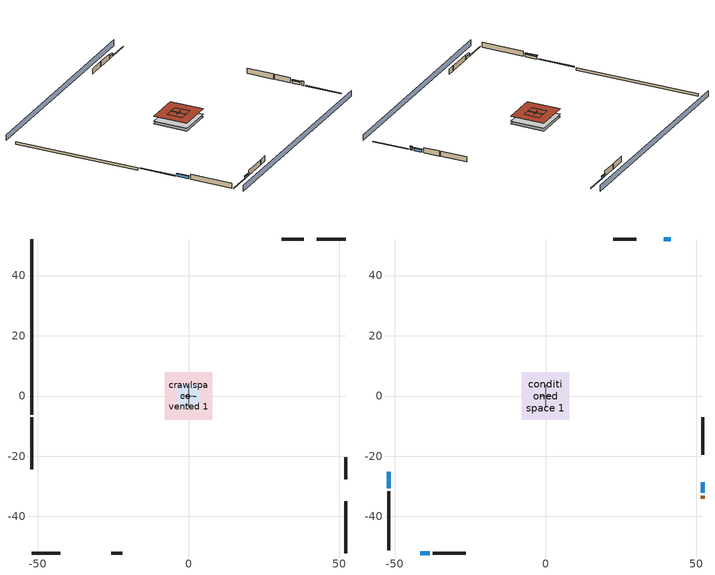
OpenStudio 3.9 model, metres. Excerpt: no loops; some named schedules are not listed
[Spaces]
garage 1
 floor foundation (Slab1 construction): -3.66,-3.66 -3.66,3.66 3.66,3.66 3.66,-3.66 z0
 wall outside (Wall1 construction): 38.35,52.13 31.03,52.13 z0.3:2.74
 wall outside (Wall2 construction): 52.13,-27.68 52.13,-20.37 z0.3:2.74
 wall outside (Wall9 construction): -25.62,-52.13 -21.96,-52.13 z0.3:2.74
 wall to conditioned space 1 (Wall5 construction Reversed): 0,3.66 0,-3.66 z0.3:2.74
 wall to conditioned space 1 (Wall6 construction Reversed): -1.83,0 1.83,0 z0.3:2.74
 roof outside (Roof1 construction): -3.66,3.66 -3.66,-3.66 3.66,-3.66 3.66,3.66 z2.74
crawlspace - vented 1
 floor foundation (Slab2 construction): -7.89,-7.89 -7.89,7.89 7.89,7.89 7.89,-7.89 z-0.91
 wall outside (RimJoist1 construction): -52.13,-7.11 -52.13,-24.27 z0.3:0.61
 wall outside (RimJoist2 construction): 52.13,52.13 42.59,52.13 z0.3:0.61
 wall outside (RimJoist3 construction): 52.13,-52.13 52.13,-34.97 z0.3:0.61
 wall outside (RimJoist4 construction): -52.13,-52.13 -42.59,-52.13 z0.3:0.61
 wall foundation (FoundationWall1 construction): -52.13,52.13 -52.13,-6.18 z-0.91:0.3
conditioned space 1
 floor to crawlspace - vented 1 (Floor1 construction): -7.89,-7.89 -7.89,7.89 7.89,7.89 7.89,-7.89 z0.3
 wall outside (Wall3 construction): -52.13,-31.6 -52.13,-51.2 z0.3:2.74
 wall outside (Wall4 construction): 30.1,52.13 22.43,52.13 z0.3:2.74
 wall outside (Wall7 construction): 52.13,-19.44 52.13,-7.04 z0.3:2.74
 wall outside (Wall8 construction): -37.43,-52.13 -26.55,-52.13 z0.3:2.74
 wall outside (AdiabaticWallConstruction): -52.13,-25.2 -52.13,-30.67 z0.3:1.49; 41.66,52.13 39.27,52.13 z0.3:1.37; 52.13,-32.2 52.13,-28.61 z0.3:1.52; -41.66,-52.13 -38.36,-52.13 z0.3:1.4
 wall outside (AdiabaticWallConstruction 1): 52.13,-34.04 52.13,-33.13 z0.3:2.34
 window (WindowConstruction): -52.13,-25.2 -52.13,-30.67 z0.3:1.49
 window (WindowConstruction 1): 41.66,52.13 39.28,52.13 z0.3:1.37
 window (WindowConstruction 2): 52.13,-32.2 52.13,-28.61 z0.3:1.52
 window (WindowConstruction 3): -41.66,-52.13 -38.36,-52.13 z0.3:1.4
 door (Door): 52.13,-34.04 52.13,-33.13 z0.3:2.34
 roof outside (Roof2 construction): -7.89,7.89 -7.89,-7.89 7.89,-7.89 7.89,7.89 z2.74
shading: -52.13,-56.7 52.13,-56.7 / 52.13,56.7 -52.13,56.7 z0:2.74; -52.13,-30.98 -52.13,-24.89 -52.74,-24.89 -52.74,-30.98 z1.8; 38.97,52.13 41.97,52.13 41.97,52.74 38.97,52.74 z1.68; 52.13,-28.3 52.13,-32.5 52.74,-32.5 52.74,-28.3 z1.83; -38.05,-52.13 -41.97,-52.13 -41.97,-52.74 -38.05,-52.74 z1.71
[Site]
Portland Intl Arpt_OR: Latitude {deg}=45.59; Longitude {deg}=-122.6; Time Zone {hr}=-8; Elevation {m}=33; Terrain=Suburbs; Keep Site Location Information=Yes
[Site:GroundTemperature:Shallow]
10.2558, 8.96328, 8.85977, 9.47314, 11.9355, 14.3863, 16.5111, 17.8571, 17.9714, 16.8767, 14.8061, 12.4304
[Site:WaterMainsTemperature]
Calculation Method=Schedule; Temperature Schedule=mains temperature schedule
[Building]
Building 1
[Material] Roughness=Rough
Name | Thickness {m} | Conductivity {W/m-K} | Density {kg/m3} | Specific Heat {J/kg-K} | Thermal Absorptance | Solar Absorptance | Visible Absorptance
asphalt or fiberglass shingles | 0.00635 | 0.162714 | 1121.4 | 1465.45 | 0.9 | 0.85 | 0.85
roof rigid ins | 0.00254769 | 0.029427 | 32.04 | 1214.23 | 0.9 | 0.7 | 0.7
osb sheathing 0.5 in. | 0.0127 | 0.115458 | 512.64 | 1214.23 | 0.9 | 0.6 | 0.6
osb sheathing 0.75 in. | 0.01905 | 0.115458 | 512.64 | 1214.23 | 0.9 | 0.7 | 0.7
roof stud and cavity | 0.2032 | 0.151258 | 78.34581 | 1123.46 | 0.9 | 0.7 | 0.7
gypsum board | 0.0127 | 0.160291 | 801 | 837.4 | 0.9 | 0.6 | 0.6
wood siding | 0.0254 | 0.102417 | 544.68 | 1172.36 | 0.9 | 0.85 | 0.85
osb sheathing 0.5 in. 1 | 0.0127 | 0.115458 | 512.64 | 1214.23 | 0.9 | 0.7 | 0.7
wall stud and cavity | 0.1397 | 0.727959 | 139.0536 | 1170.24 | 0.9 | 0.6 | 0.6
wall stud and cavity 1 | 0.1397 | 0.117713 | 139.0536 | 1170.24 | 0.9 | 0.7 | 0.7
osb sheathing 0.5 in. 2; osb sheathing 0.5 in. 3 | 0.0127 | 0.115458 | 512.64 | 1214.23
wall stud and cavity 2 | 0.1397 | 0.103501 | 139.0536 | 1170.24 | 0.9 | 0.7 | 0.7
rim joist stud and cavity | 0.0508 | 0.178688 | 50.32683 | 1063.81 | 0.9 | 0.6 | 0.6
floor stud and cavity | 0.1397 | 0.923637 | 92.3553 | 1139.71 | 0.9 | 0.7 | 0.7
floor covering | 0.0127 | 0.0433444 | 54.468 | 1339.84 | 0.9 | 0.6 | 0.6
concrete 4.0 in. | 0.1016 | 1.803125 | 2242.8 | 837.4 | 0.9 | 0.7 | 0.7
concrete 8.0 in. | 0.2032 | 1.803125 | 2242.8 | 837.4 | 0.9 | 0.7 | 0.7
soil 0.5 in. | 0.0127 | 1.9041 | 1842.3 | 418.7 | 0.9 | 0.7 | 0.7
wood siding 1; wood siding 2 | 0.0254 | 0.102417 | 544.68 | 1172.36
wall rigid ins | 0.512978 | 0.029427 | 32.04 | 1214.23 | 0.9 | 0.7 | 0.7
wall stud and cavity 3 | 0.0889 | 0.380278 | 52.3479 | 1209.89 | 0.9 | 0.7 | 0.7
door material | 0.04445 | 0.0612267 | 512.64 | 1214.23 | 0.9 | 0.7 | 0.7
wall stud and cavity 4 | 0.0889 | 0.391764 | 83.0341 | 1211.67 | 0.9 | 0.7 | 0.7
furniture material conditioned space 1; furniture material garage 1 | 0.1524 | 0.115458 | 640.8 | 1214.23 | 0.9 | 0.6 | 0.6
[Construction]
Roof1 construction: asphalt or fiberglass shingles, roof rigid ins, osb sheathing 0.5 in.
Roof2 construction: asphalt or fiberglass shingles, osb sheathing 0.75 in., roof stud and cavity, gypsum board
Wall1 construction; Wall2 construction: wood siding, osb sheathing 0.5 in. 1, wall stud and cavity
Wall3 construction; Wall4 construction: wood siding, osb sheathing 0.5 in. 1, wall stud and cavity 1, gypsum board
Wall5 construction Reversed: gypsum board, wall stud and cavity 2, osb sheathing 0.5 in. 2
Wall6 construction Reversed: gypsum board, wall stud and cavity 2, osb sheathing 0.5 in. 3
Wall7 construction; Wall8 construction: wood siding, osb sheathing 0.5 in. 3, wall stud and cavity 1, gypsum board
Wall9 construction: wood siding, osb sheathing 0.5 in. 3, wall stud and cavity
RimJoist1 construction; RimJoist2 construction; RimJoist3 construction; RimJoist4 construction: wood siding, rim joist stud and cavity
Floor1 construction: floor stud and cavity, osb sheathing 0.75 in., floor covering
Slab1 construction: concrete 4.0 in.
FoundationWall1 construction: concrete 8.0 in.
Slab2 construction: soil 0.5 in.
WindowConstruction; WindowConstruction 1; WindowConstruction 2; WindowConstruction 3: WindowMaterial
AdiabaticWallConstruction: wood siding 1, wall rigid ins, wall stud and cavity 3, gypsum board
Door: door material
AdiabaticWallConstruction 1: wood siding 2, wall rigid ins, wall stud and cavity 3, gypsum board
PartitionWallConstruction: gypsum board, wall stud and cavity 4, gypsum board
furniture construction conditioned space 1: furniture material conditioned space 1
furniture construction garage 1: furniture material garage 1
[WindowMaterial:SimpleGlazingSystem]
WindowMaterial: U-Factor {W/m2-K}=2.15764; Solar Heat Gain Coefficient=0.44
[ThermalZone] Multiplier=1; Use Ideal Air Loads=No
Name | Volume {m3} | Thermostat
conditioned space | 606.66 | conditioned space temperature setpoint
garage | 130.484
crawlspace - vented | 303.33
[Sizing:Zone] Zone Cooling Design Supply Air Temperature Input Method=SupplyAirTemperature; Zone Cooling Design Supply Air Temperature {C}=14; Zone Cooling Design Supply Air Temperature Difference {deltaC}=11.11; Zone Heating Design Supply Air Temperature Input Method=SupplyAirTemperature; Zone Heating Design Supply Air Temperature {C}=40; Zone Heating Design Supply Air Temperature Difference {deltaC}=11.11; Zone Cooling Design Supply Air Humidity Ratio {kg-H2O/kg-air}=0.0085; Zone Heating Design Supply Air Humidity Ratio {kg-H2O/kg-air}=0.008; Cooling Design Air Flow Method=DesignDay; Heating Design Air Flow Method=DesignDay; Account for Dedicated Outdoor Air System=No; Dedicated Outdoor Air System Control Strategy=NeutralSupplyAir; Dedicated Outdoor Air Low Setpoint Temperature for Design {C}=autosize; Dedicated Outdoor Air High Setpoint Temperature for Design {C}=autosize; Zone Load Sizing Method=Sensible Load Only No Latent Load; Zone Latent Cooling Design Supply Air Humidity Ratio Input Method=HumidityRatioDifference; Zone Cooling Design Supply Air Humidity Ratio Difference {kgWater/kgDryAir}=0.005; Zone Latent Heating Design Supply Air Humidity Ratio Input Method=HumidityRatioDifference; Zone Humidification Design Supply Air Humidity Ratio Difference {kgWater/kgDryAir}=0.005; Sizing Option=Coincident
conditioned space; garage; crawlspace - vented
[Space]
Name | Thermal Zone | Volume {m3}
conditioned space 1 | conditioned space | 606.66
garage 1 | garage | 130.484
crawlspace - vented 1 | crawlspace - vented | 303.33
[ThermostatSetpoint:DualSetpoint]
conditioned space temperature setpoint: Heating Setpoint Temperature Schedule=heating setpoint; Cooling Setpoint Temperature Schedule=cooling setpoint; Temperature Difference Between Cutout And Setpoint {deltaC}=0
[Foundation:Kiva] Wall Depth Below Slab {m}=0.2032
Name | Initial Indoor Air Temperature {C} | Wall Height Above Grade {m}
Foundation Kiva 1 | 13.4258 | 0.1016
Foundation Kiva 2 | 8.24991 | 0.3048
[Foundation:Kiva:Settings]
Soil Conductivity {W/m-K}=1.9041; Soil Density {kg/m3}=1842.3; Soil Specific Heat {J/kg-K}=418.7; Ground Solar Absorptivity=0.9; Ground Thermal Absorptivity=0.9; Ground Surface Roughness {m}=0.03; Far-Field Width {m}=40; Deep-Ground Boundary Condition=ZeroFlux; Deep-Ground Depth {m}=40; Minimum Cell Dimension {m}=0.2; Maximum Cell Growth Coefficient=3; Simulation Timestep=Timestep
[SurfaceProperty:ExposedFoundationPerimeter] Exposed Perimeter Calculation Method=TotalExposedPerimeter
Name | Total Exposed Perimeter {m}
Slab1 | 18.288
Slab2 | 58.30824
[SurfaceProperty:IncidentSolarMultiplier] Incident Solar Multiplier=1; Incident Solar Multiplier Schedule=trans schedule winter=0.85 summer=0.7
Window1; Window2; Window3; Window4
[InternalMass:Definition] Design Level Calculation Method=SurfaceArea
Name | Construction | Surface Area {m2}
partition wall mass | PartitionWallConstruction | 248.794
furniture mass conditioned space 1 | furniture construction conditioned space 1 | 99.51774
furniture mass garage 1 | furniture construction garage 1 | 5.35122
[InternalMass] Multiplier=1
Name | Internal Mass Definition | Space or SpaceType
partition wall mass | partition wall mass | conditioned space 1
furniture mass conditioned space 1 | furniture mass conditioned space 1 | conditioned space 1
furniture mass garage 1 | furniture mass garage 1 | garage 1
[External:File]
External File 1: File=in.schedules.csv
[ElectricEquipment:Definition] Design Level Calculation Method=EquipmentLevel
Name | Design Level {W} | Fraction Latent | Fraction Radiant | Fraction Lost
ceiling fan | 18.0104 | 0 | 0.558 | 0
clothes washer | 448.785 | 0.03 | 0.162 | 0.7
clothes dryer | 5848.81 | 0.015 | 0.081 | 0.85
dishwasher | 396.466 | 0.3 | 0.18 | 0.4
fridge | 43.7215 | 0 | 0.6 | 0
fridge 2 | 100.822 | 0 | 0.6 | 0
cooking range | 977.992 | 0.08 | 0.432 | 0.2
misc tv | 625.873 | 0 | 0.6 | 0
misc plug loads | 464.374 | 0.021 | 0.558 | 0.049
whole house fan; mech vent house fan | 0 | 0 | 0 | 1
mech vent house fan cfis | 0 | 0 | 0 | 0
mech vent range fan 0; mech vent bath fan 0 | 30 | 0 | 0 | 1
[ElectricEquipment]
Name | Electric Equipment Definition | Space or SpaceType | Schedule
ceiling fan | ceiling fan | conditioned space 1 | ceiling_fan
clothes washer | clothes washer | conditioned space 1 | clothes_washer
clothes dryer | clothes dryer | conditioned space 1 | clothes_dryer
dishwasher | dishwasher | conditioned space 1 | dishwasher
fridge | fridge | conditioned space 1 | fridge schedule
fridge 1 | fridge 2 | garage 1 | fridge schedule 1
cooking range | cooking range | conditioned space 1 | cooking_range
misc tv | misc tv | conditioned space 1 | plug_loads_tv
misc plug loads | misc plug loads | conditioned space 1 | plug_loads_other
whole house fan | whole house fan | conditioned space 1 | Always On Discrete
mech vent house fan | mech vent house fan | conditioned space 1 | mech vent house fan schedule
mech vent house fan cfis | mech vent house fan cfis | conditioned space 1 | mech vent house fan cfis schedule
mech vent range fan 0 | mech vent range fan 0 | conditioned space 1 | mech vent range fan 0 schedule
mech vent bath fan 0 | mech vent bath fan 0 | conditioned space 1 | mech vent bath fan 0 schedule
[EnergyManagementSystem:Sensor]
Name | Output Variable or Output Meter Index Key | Output Variable or Output Meter
water_heater_amb_temp; fridge_tin_s; tin_s | conditioned space | Zone Mean Air Temperature
water_heater_amb_rh | conditioned space | Zone Air Relative Humidity
water_heater_T_set | water heater setpoint | Schedule Value
fridge_tin_s_1 | garage | Zone Mean Air Temperature
out_pb_s |  | Site Outdoor Air Barometric Pressure
out_wt_s |  | Site Outdoor Air Humidity Ratio
win_s | conditioned space | Zone Air Humidity Ratio
site_vw_s |  | Site Wind Speed
tout_s | conditioned space | Zone Outdoor Air Drybulb Temperature
cool_season | cooling season schedule | Schedule Value
natural_vent_s | natural vent schedule | Schedule Value
htg_sp_s | heating setpoint | Schedule Value
clg_sp_s | cooling setpoint | Schedule Value
mech_vent_range_fan_0_sch_s | mech vent range fan 0 schedule | Schedule Value
mech_vent_bath_fan_0_sch_s | mech vent bath fan 0 schedule | Schedule Value
clothes_dryer_exhaust_0_sch_s | clothes_dryer | Schedule Value
conditioned_space_htg_unmet_s | conditioned space | Zone Heating Setpoint Not Met Time
conditioned_space_clg_unmet_s | conditioned space | Zone Cooling Setpoint Not Met Time
htg_load_cond |  | Heating:EnergyTransfer:Zone:CONDITIONED SPACE
clg_load_cond |  | Cooling:EnergyTransfer:Zone:CONDITIONED SPACE
s_conv | Floor1 | Surface Inside Face Convection Heat Gain Energy
s_ig | Floor1 | Surface Inside Face Internal Gains Radiation Heat Gain Energy
s_sol | Floor1 | Surface Inside Face Solar Radiation Heat Gain Energy
s_lgt | Floor1 | Surface Inside Face Lights Radiation Heat Gain Energy
s_surf | Floor1 | Surface Inside Face Net Surface Thermal Radiation Heat Gain Energy
s_conv_1 | Roof2 | Surface Inside Face Convection Heat Gain Energy
s_ig_1 | Roof2 | Surface Inside Face Internal Gains Radiation Heat Gain Energy
s_sol_1 | Roof2 | Surface Inside Face Solar Radiation Heat Gain Energy
s_lgt_1 | Roof2 | Surface Inside Face Lights Radiation Heat Gain Energy
s_surf_1 | Roof2 | Surface Inside Face Net Surface Thermal Radiation Heat Gain Energy
ss_sol | Door1 | Surface Inside Face Solar Radiation Heat Gain Energy
ss_lgt | Door1 | Surface Inside Face Lights Radiation Heat Gain Energy
ss_conv | Door1 | Surface Inside Face Convection Heat Gain Energy
ss_ig | Door1 | Surface Inside Face Internal Gains Radiation Heat Gain Energy
ss_surf | Door1 | Surface Inside Face Net Surface Thermal Radiation Heat Gain Energy
ss_conv_1 | Window1 | Surface Inside Face Convection Heat Gain Energy
ss_ig_1 | Window1 | Surface Inside Face Internal Gains Radiation Heat Gain Energy
ss_surf_1 | Window1 | Surface Inside Face Net Surface Thermal Radiation Heat Gain Energy
ss_trans_in | Window1 | Surface Window Transmitted Solar Radiation Rate
ss_back_out | Window1 | Surface Window Shortwave from Zone Back Out Window Heat Transfer Rate
ss_trans_out | Window1 | Surface Inside Face Initial Transmitted Diffuse Transmitted Out Window Solar Radiation Rate
ss_conv_2 | Window2 | Surface Inside Face Convection Heat Gain Energy
ss_ig_2 | Window2 | Surface Inside Face Internal Gains Radiation Heat Gain Energy
ss_surf_2 | Window2 | Surface Inside Face Net Surface Thermal Radiation Heat Gain Energy
ss_trans_in_1 | Window2 | Surface Window Transmitted Solar Radiation Rate
ss_back_out_1 | Window2 | Surface Window Shortwave from Zone Back Out Window Heat Transfer Rate
ss_trans_out_1 | Window2 | Surface Inside Face Initial Transmitted Diffuse Transmitted Out Window Solar Radiation Rate
ss_conv_3 | Window3 | Surface Inside Face Convection Heat Gain Energy
ss_ig_3 | Window3 | Surface Inside Face Internal Gains Radiation Heat Gain Energy
ss_surf_3 | Window3 | Surface Inside Face Net Surface Thermal Radiation Heat Gain Energy
ss_trans_in_2 | Window3 | Surface Window Transmitted Solar Radiation Rate
ss_back_out_2 | Window3 | Surface Window Shortwave from Zone Back Out Window Heat Transfer Rate
ss_trans_out_2 | Window3 | Surface Inside Face Initial Transmitted Diffuse Transmitted Out Window Solar Radiation Rate
ss_conv_4 | Window4 | Surface Inside Face Convection Heat Gain Energy
ss_ig_4 | Window4 | Surface Inside Face Internal Gains Radiation Heat Gain Energy
ss_surf_4 | Window4 | Surface Inside Face Net Surface Thermal Radiation Heat Gain Energy
ss_trans_in_3 | Window4 | Surface Window Transmitted Solar Radiation Rate
ss_back_out_3 | Window4 | Surface Window Shortwave from Zone Back Out Window Heat Transfer Rate
ss_trans_out_3 | Window4 | Surface Inside Face Initial Transmitted Diffuse Transmitted Out Window Solar Radiation Rate
s_conv_2 | Wall3 | Surface Inside Face Convection Heat Gain Energy
s_ig_2 | Wall3 | Surface Inside Face Internal Gains Radiation Heat Gain Energy
s_sol_2 | Wall3 | Surface Inside Face Solar Radiation Heat Gain Energy
s_lgt_2 | Wall3 | Surface Inside Face Lights Radiation Heat Gain Energy
s_surf_2 | Wall3 | Surface Inside Face Net Surface Thermal Radiation Heat Gain Energy
s_conv_3 | Wall4 | Surface Inside Face Convection Heat Gain Energy
s_ig_3 | Wall4 | Surface Inside Face Internal Gains Radiation Heat Gain Energy
s_sol_3 | Wall4 | Surface Inside Face Solar Radiation Heat Gain Energy
s_lgt_3 | Wall4 | Surface Inside Face Lights Radiation Heat Gain Energy
s_surf_3 | Wall4 | Surface Inside Face Net Surface Thermal Radiation Heat Gain Energy
s_conv_4 | Wall5 | Surface Inside Face Convection Heat Gain Energy
s_ig_4 | Wall5 | Surface Inside Face Internal Gains Radiation Heat Gain Energy
s_sol_4 | Wall5 | Surface Inside Face Solar Radiation Heat Gain Energy
s_lgt_4 | Wall5 | Surface Inside Face Lights Radiation Heat Gain Energy
s_surf_4 | Wall5 | Surface Inside Face Net Surface Thermal Radiation Heat Gain Energy
s_conv_5 | Wall6 | Surface Inside Face Convection Heat Gain Energy
s_ig_5 | Wall6 | Surface Inside Face Internal Gains Radiation Heat Gain Energy
s_sol_5 | Wall6 | Surface Inside Face Solar Radiation Heat Gain Energy
s_lgt_5 | Wall6 | Surface Inside Face Lights Radiation Heat Gain Energy
s_surf_5 | Wall6 | Surface Inside Face Net Surface Thermal Radiation Heat Gain Energy
s_conv_6 | Wall7 | Surface Inside Face Convection Heat Gain Energy
s_ig_6 | Wall7 | Surface Inside Face Internal Gains Radiation Heat Gain Energy
s_sol_6 | Wall7 | Surface Inside Face Solar Radiation Heat Gain Energy
s_lgt_6 | Wall7 | Surface Inside Face Lights Radiation Heat Gain Energy
s_surf_6 | Wall7 | Surface Inside Face Net Surface Thermal Radiation Heat Gain Energy
s_conv_7 | Wall8 | Surface Inside Face Convection Heat Gain Energy
s_ig_7 | Wall8 | Surface Inside Face Internal Gains Radiation Heat Gain Energy
s_sol_7 | Wall8 | Surface Inside Face Solar Radiation Heat Gain Energy
s_lgt_7 | Wall8 | Surface Inside Face Lights Radiation Heat Gain Energy
s_surf_7 | Wall8 | Surface Inside Face Net Surface Thermal Radiation Heat Gain Energy
im_conv | furniture mass conditioned space 1 | Surface Inside Face Convection Heat Gain Energy
im_ig | furniture mass conditioned space 1 | Surface Inside Face Internal Gains Radiation Heat Gain Energy
im_sol | furniture mass conditioned space 1 | Surface Inside Face Solar Radiation Heat Gain Energy
im_lgt | furniture mass conditioned space 1 | Surface Inside Face Lights Radiation Heat Gain Energy
im_surf | furniture mass conditioned space 1 | Surface Inside Face Net Surface Thermal Radiation Heat Gain Energy
im_conv_1 | partition wall mass | Surface Inside Face Convection Heat Gain Energy
im_ig_1 | partition wall mass | Surface Inside Face Internal Gains Radiation Heat Gain Energy
im_sol_1 | partition wall mass | Surface Inside Face Solar Radiation Heat Gain Energy
im_lgt_1 | partition wall mass | Surface Inside Face Lights Radiation Heat Gain Energy
im_surf_1 | partition wall mass | Surface Inside Face Net Surface Thermal Radiation Heat Gain Energy
airflow_gain | infil flow | Infiltration Sensible Heat Gain Energy
airflow_loss | infil flow | Infiltration Sensible Heat Loss Energy
airflow_gain_1 | natural vent flow | Infiltration Sensible Heat Gain Energy
airflow_loss_1 | natural vent flow | Infiltration Sensible Heat Loss Energy
airflow_gain_2 | whole house fan flow | Infiltration Sensible Heat Gain Energy
airflow_loss_2 | whole house fan flow | Infiltration Sensible Heat Loss Energy
mv_conv | mech vent bath fan 0 | Electric Equipment Convective Heating Energy
mv_rad | mech vent bath fan 0 | Electric Equipment Radiant Heating Energy
mv_conv_1 | mech vent house fan | Electric Equipment Convective Heating Energy
mv_rad_1 | mech vent house fan | Electric Equipment Radiant Heating Energy
mv_conv_2 | mech vent house fan cfis | Electric Equipment Convective Heating Energy
mv_rad_2 | mech vent house fan cfis | Electric Equipment Radiant Heating Energy
mv_conv_3 | mech vent range fan 0 | Electric Equipment Convective Heating Energy
mv_rad_3 | mech vent range fan 0 | Electric Equipment Radiant Heating Energy
mv_conv_4 | mech vent house fan latent load | Other Equipment Convective Heating Energy
mv_rad_4 | mech vent house fan latent load | Other Equipment Radiant Heating Energy
mv_conv_5 | mech vent house fan sensible load | Other Equipment Convective Heating Energy
mv_rad_5 | mech vent house fan sensible load | Other Equipment Radiant Heating Energy
ig_lgt_conv | interior lighting | Lights Convective Heating Energy
ig_lgt_rad | interior lighting | Lights Radiant Heating Energy
ig_lgt_vis | interior lighting | Lights Visible Radiation Heating Energy
ig_ee_conv | ceiling fan | Electric Equipment Convective Heating Energy
ig_ee_rad | ceiling fan | Electric Equipment Radiant Heating Energy
ig_ee_conv_1 | clothes dryer | Electric Equipment Convective Heating Energy
ig_ee_rad_1 | clothes dryer | Electric Equipment Radiant Heating Energy
ig_ee_conv_2 | clothes washer | Electric Equipment Convective Heating Energy
ig_ee_rad_2 | clothes washer | Electric Equipment Radiant Heating Energy
ig_ee_conv_3 | cooking range | Electric Equipment Convective Heating Energy
ig_ee_rad_3 | cooking range | Electric Equipment Radiant Heating Energy
ig_ee_conv_4 | dishwasher | Electric Equipment Convective Heating Energy
ig_ee_rad_4 | dishwasher | Electric Equipment Radiant Heating Energy
ig_ee_conv_5 | fridge | Electric Equipment Convective Heating Energy
ig_ee_rad_5 | fridge | Electric Equipment Radiant Heating Energy
ig_ee_conv_6 | misc plug loads | Electric Equipment Convective Heating Energy
ig_ee_rad_6 | misc plug loads | Electric Equipment Radiant Heating Energy
ig_ee_conv_7 | misc tv | Electric Equipment Convective Heating Energy
ig_ee_rad_7 | misc tv | Electric Equipment Radiant Heating Energy
ig_ee_conv_8 | whole house fan | Electric Equipment Convective Heating Energy
ig_ee_rad_8 | whole house fan | Electric Equipment Radiant Heating Energy
ig_oe_conv | clothes dryer 1 | Other Equipment Convective Heating Energy
[OtherEquipment:Definition] Design Level Calculation Method=EquipmentLevel
Name | Design Level {W} | Fraction Latent | Fraction Radiant | Fraction Lost
water heater sens; mech vent house fan sensible load | 0 | 0 | 0 | 0
water heater lat; mech vent house fan latent load | 0 | 1 | 0 | 0
water heater energy adjustment1 | 0.01 | 0 | 0 | 1
clothes dryer 2 | 0 | 0.015 | 0.081 | 0.85
cooking range 2 | 0 | 0.08 | 0.432 | 0.2
general water use sensible | -79.8895 | 0 | 0.6 | 0
general water use latent | 81.0615 | 1 | 0 | 0
[OtherEquipment] Space or SpaceType=conditioned space 1
Name | Other Equipment Definition | Schedule | Fuel Type
water heater sens | water heater sens | Always On Discrete
water heater lat | water heater lat | Always On Discrete
water heater energy adjustment1 | water heater energy adjustment1 | Always On Discrete | Electricity
clothes dryer 1 | clothes dryer 2 | clothes_dryer | Electricity
cooking range 1 | cooking range 2 | cooking_range | Electricity
general water use sensible | general water use sensible | general water use schedule
general water use latent | general water use latent | general water use schedule
mech vent house fan sensible load | mech vent house fan sensible load | Always On Discrete
mech vent house fan latent load | mech vent house fan latent load | Always On Discrete
[WaterUse:Equipment:Definition]
Name | Peak Flow Rate {m3/s}
clothes washer | 1.01817e-05
dishwasher | 5.83731e-06
[Lights:Definition] Design Level Calculation Method=LightingLevel; Fraction Radiant=0.6; Fraction Visible=0.2; Return Air Fraction=0
Name | Lighting Level {W}
interior lighting | 1488.01
garage lighting | 53.3923
[Lights] Fraction Replaceable=1
Name | Lights Definition | Space or SpaceType | Schedule
interior lighting | interior lighting | conditioned space 1 | lighting_interior
garage lighting | garage lighting | garage 1 | lighting_garage
[Exterior:Lights:Definition]
exterior lighting: Design Level {W}=53.829
[Exterior:Lights]
exterior lighting: Exterior Lights Definition=exterior lighting; Schedule=exterior lighting schedule
[People:Definition]
occupants: Number of People Calculation Method=People; Number of People {people}=4; Fraction Radiant=0.314171; Sensible Heat Fraction=0.56303; Carbon Dioxide Generation Rate {m3/s-W}=0; Enable ASHRAE 55 Comfort Warnings=No; Mean Radiant Temperature Calculation Type=EnclosureAveraged
[People]
occupants: People Definition=occupants; Space or SpaceType=conditioned space 1; Number of People Schedule=occupants; Activity Level Schedule=occupants activity schedule; Multiplier=1
[SpaceInfiltration:DesignFlowRate] Schedule=Always On Discrete
Name | Space or SpaceType | Design Flow Rate Calculation Method | Design Flow Rate {m3/s} | Air Changes per Hour {1/hr} | Constant Term Coefficient | Temperature Term Coefficient | Velocity Term Coefficient | Velocity Squared Term Coefficient
natural vent flow; whole house fan flow; infil flow | conditioned space 1 | Flow/Space | 0
infil crawlspace - vented 1 | crawlspace - vented 1 | AirChanges/Hour |  | 2.6013 | 1 | 0 | 0 | 0
[SpaceInfiltration:EffectiveLeakageArea]
infil garage 1: Space or SpaceType=garage 1; Schedule=Always On Discrete; Effective Air Leakage Area {cm2}=271.837; Stack Coefficient=0.000129147; Wind Coefficient=4.64657e-05
